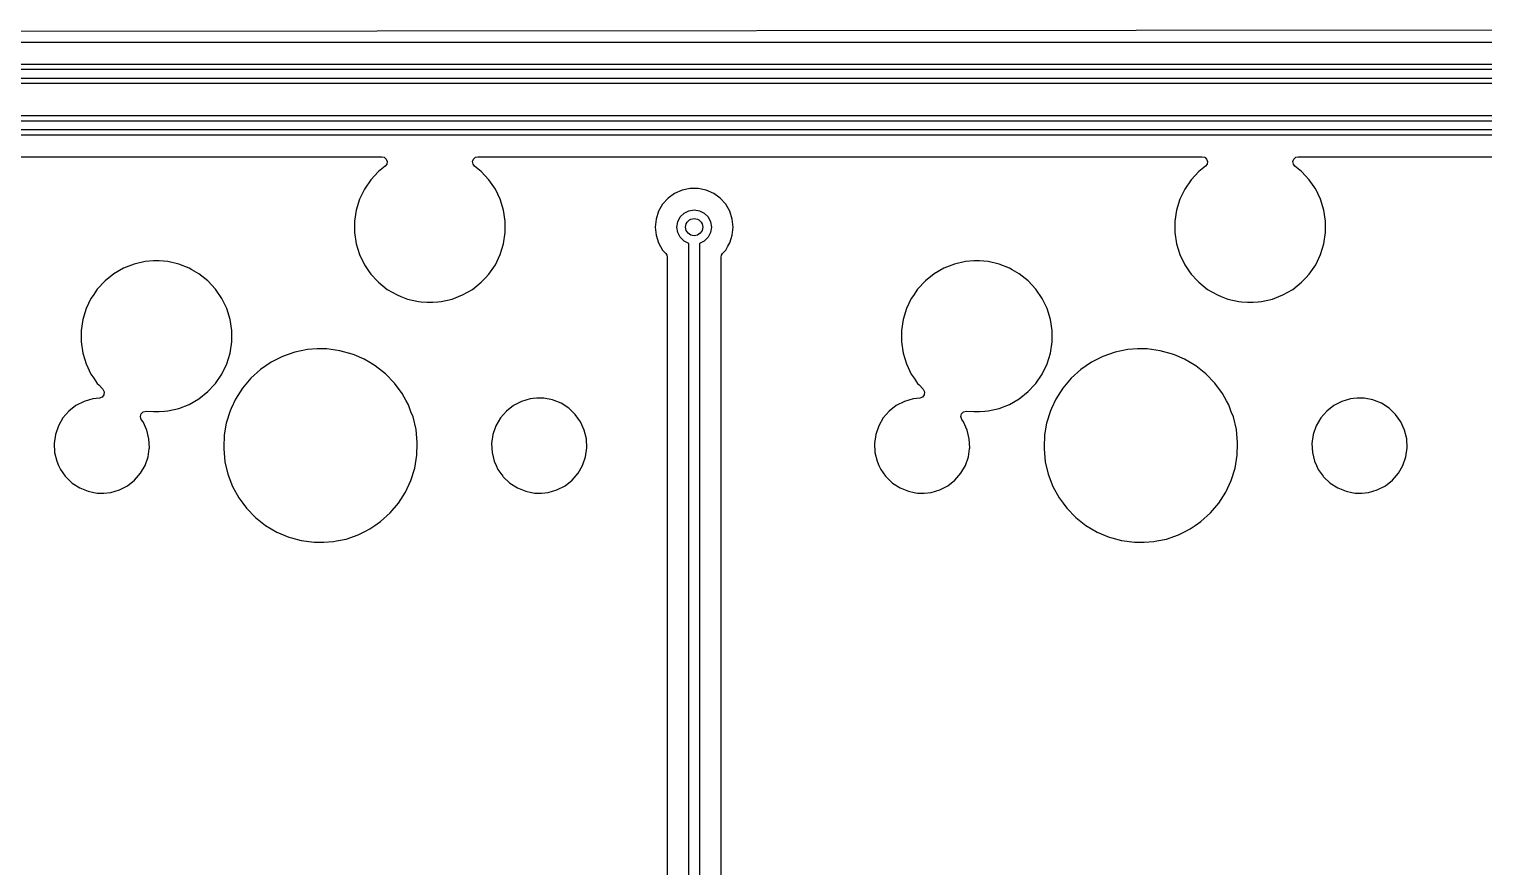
# Model space of a CAD drawing. Extents: x 30 to 259, y -142 to -25.
# Drawn here: x 137.3 to 171.08, y -44.31 to -24.85 of the extents above; entities that cross this region are included whole.
import ezdxf

# ---------------------------------------------------------------- set-up
doc = ezdxf.new("R2010")
doc.units = 0
doc.layers.add('BLACK', color=7, linetype='CONTINUOUS')

msp = doc.modelspace()

# ---------------------------------------------------------------- linework, layer by layer
at = {"layer": 'BLACK', "linetype": 'CONTINUOUS'}
for p, q in [((124.483, -24.9128), (191.7, -24.8505)), ((237.905, -25.161), (124.221, -25.161)), ((31.6, -25.6615), (237.95, -25.6615)), ((237.924, -25.7885), (31.6263, -25.7885)), ((31.7354, -25.9885), (235.737, -25.9885)), ((235.711, -26.1155), (31.7618, -26.1155)), ((115.926, -26.8595), (201.41, -26.8595)), ((201.384, -26.9865), (115.953, -26.9865)), ((116.062, -27.1865), (201.275, -27.1865)), ((201.249, -27.3135), (116.088, -27.3135)), ((128.669, -27.814), (145.486, -27.814)), ((145.563, -28.0349), (145.409, -28.1582)), ((145.486, -27.814), (145.545, -27.8288)), ((145.545, -27.8288), (145.589, -27.8697)), ((145.6, -27.9867), (145.563, -28.0349)), ((145.589, -27.8697), (145.609, -27.9269)), ((145.609, -27.9269), (145.6, -27.9867)), ((147.596, -27.9269), (147.616, -27.8697)), ((147.605, -27.9867), (147.596, -27.9269)), ((147.642, -28.0349), (147.605, -27.9867)), ((147.616, -27.8697), (147.66, -27.8288)), ((147.796, -28.1582), (147.642, -28.0349)), ((147.66, -27.8288), (147.719, -27.814)), ((147.719, -27.814), (164.536, -27.814)), ((164.613, -28.0349), (164.459, -28.1582)), ((164.536, -27.814), (164.595, -27.8288)), ((164.595, -27.8288), (164.639, -27.8697)), ((164.65, -27.9867), (164.613, -28.0349)), ((164.639, -27.8697), (164.659, -27.9269)), ((164.659, -27.9269), (164.65, -27.9867)), ((166.646, -27.9269), (166.666, -27.8697)), ((166.655, -27.9867), (166.646, -27.9269)), ((166.692, -28.0349), (166.655, -27.9867)), ((166.666, -27.8697), (166.71, -27.8288)), ((166.846, -28.1582), (166.692, -28.0349)), ((166.71, -27.8288), (166.769, -27.814)), ((166.769, -27.814), (183.586, -27.814)), ((145.23, -28.3505), (145.082, -28.5673)), ((145.409, -28.1582), (145.23, -28.3505)), ((147.975, -28.3505), (147.796, -28.1582)), ((147.796, -28.1582), (147.796, -28.1582)), ((147.796, -28.1582), (147.796, -28.1582)), ((148.123, -28.5673), (147.975, -28.3505)), ((147.975, -28.3505), (147.975, -28.3505)), ((147.975, -28.3505), (147.975, -28.3505)), ((164.28, -28.3505), (164.132, -28.5673)), ((164.459, -28.1582), (164.28, -28.3505)), ((167.025, -28.3505), (166.846, -28.1582)), ((166.846, -28.1582), (166.846, -28.1582)), ((166.846, -28.1582), (166.846, -28.1582)), ((167.173, -28.5673), (167.025, -28.3505)), ((167.025, -28.3505), (167.025, -28.3505)), ((167.025, -28.3505), (167.025, -28.3505)), ((145.058, -28.6186), (144.968, -28.8037)), ((145.082, -28.5673), (145.058, -28.6186)), ((148.237, -28.8037), (148.123, -28.5673)), ((152.287, -28.6658), (152.134, -28.7771)), ((152.46, -28.5889), (152.287, -28.6658)), ((152.645, -28.5495), (152.46, -28.5889)), ((152.835, -28.5495), (152.645, -28.5495)), ((152.645, -28.5495), (152.645, -28.5495)), ((153.02, -28.5889), (152.835, -28.5495)), ((152.835, -28.5495), (152.835, -28.5495)), ((153.193, -28.6658), (153.02, -28.5889)), ((153.346, -28.7771), (153.193, -28.6658)), ((164.108, -28.6186), (164.018, -28.8037)), ((164.132, -28.5673), (164.108, -28.6186)), ((167.287, -28.8037), (167.173, -28.5673)), ((144.968, -28.8037), (144.891, -29.0544)), ((148.314, -29.0544), (148.237, -28.8037)), ((152.007, -28.9178), (151.913, -29.0817)), ((152.134, -28.7771), (152.007, -28.9178)), ((152.616, -29.0696), (152.74, -29.05)), ((152.74, -29.05), (152.864, -29.0696)), ((153.473, -28.9178), (153.346, -28.7771)), ((153.567, -29.0817), (153.473, -28.9178)), ((164.018, -28.8037), (163.941, -29.0544)), ((167.364, -29.0544), (167.287, -28.8037)), ((144.891, -29.0544), (144.852, -29.3138)), ((144.852, -29.3138), (144.852, -29.5762)), ((148.353, -29.3138), (148.314, -29.0544)), ((148.353, -29.5762), (148.353, -29.3138)), ((151.854, -29.2617), (151.835, -29.45)), ((151.913, -29.0817), (151.854, -29.2617)), ((152.34, -29.45), (152.36, -29.3264)), ((152.36, -29.3264), (152.416, -29.2149)), ((152.416, -29.2149), (152.505, -29.1264)), ((152.505, -29.1264), (152.616, -29.0696)), ((152.864, -29.0696), (152.975, -29.1264)), ((152.975, -29.1264), (153.064, -29.2149)), ((153.064, -29.2149), (153.12, -29.3264)), ((153.12, -29.3264), (153.14, -29.45)), ((153.626, -29.2617), (153.567, -29.0817)), ((153.567, -29.0817), (153.567, -29.0817)), ((153.645, -29.45), (153.626, -29.2617)), ((163.941, -29.0544), (163.902, -29.3138)), ((163.902, -29.3138), (163.902, -29.5762)), ((167.403, -29.3138), (167.364, -29.0544)), ((167.403, -29.5762), (167.403, -29.3138)), ((144.852, -29.5762), (144.891, -29.8356)), ((148.314, -29.8356), (148.353, -29.5762)), ((151.835, -29.45), (151.854, -29.6383)), ((151.854, -29.6383), (151.913, -29.8183)), ((152.36, -29.5736), (152.34, -29.45)), ((152.416, -29.6851), (152.36, -29.5736)), ((152.505, -29.7736), (152.416, -29.6851)), ((153.064, -29.6851), (152.975, -29.7736)), ((153.12, -29.5736), (153.064, -29.6851)), ((153.14, -29.45), (153.12, -29.5736)), ((153.567, -29.8183), (153.6, -29.7183)), ((153.6, -29.7183), (153.626, -29.6383)), ((153.626, -29.6383), (153.645, -29.45)), ((163.902, -29.5762), (163.941, -29.8356)), ((167.364, -29.8356), (167.403, -29.5762)), ((144.891, -29.8356), (144.968, -30.0863)), ((148.237, -30.0863), (148.314, -29.8356)), ((151.913, -29.8183), (152.007, -29.9822)), ((152.007, -29.9822), (152.007, -29.9822)), ((152.007, -29.9822), (152.083, -30.0657)), ((152.083, -30.0657), (152.106, -30.1042)), ((152.615, -29.8297), (152.505, -29.7736)), ((152.615, -47.1183), (152.615, -29.8297)), ((152.975, -29.7736), (152.865, -29.8297)), ((152.865, -29.8297), (152.865, -47.1183)), ((153.374, -30.1042), (153.397, -30.0657)), ((153.397, -30.0657), (153.473, -29.9822)), ((153.473, -29.9822), (153.524, -29.8922)), ((153.524, -29.8922), (153.567, -29.8183)), ((163.941, -29.8356), (164.018, -30.0863)), ((167.287, -30.0863), (167.364, -29.8356)), ((139.491, -30.4034), (139.264, -30.5346)), ((139.735, -30.3076), (139.491, -30.4034)), ((139.991, -30.2492), (139.735, -30.3076)), ((140.187, -30.2345), (139.991, -30.2492)), ((140.318, -30.2345), (140.187, -30.2345)), ((140.187, -30.2345), (140.187, -30.2345)), ((140.514, -30.2492), (140.318, -30.2345)), ((140.318, -30.2345), (140.318, -30.2345)), ((140.77, -30.3076), (140.514, -30.2492)), ((141.014, -30.4034), (140.77, -30.3076)), ((141.075, -30.4386), (141.014, -30.4034)), ((141.014, -30.4034), (141.014, -30.4034)), ((141.014, -30.4034), (141.014, -30.4034)), ((144.968, -30.0863), (145.082, -30.3227)), ((145.082, -30.3227), (145.195, -30.4875)), ((147.975, -30.5395), (148.123, -30.3227)), ((148.123, -30.3227), (148.237, -30.0863)), ((152.106, -30.1042), (152.114, -30.1487)), ((152.114, -30.1487), (152.114, -46.7993)), ((153.365, -30.1487), (153.374, -30.1042)), ((153.365, -34.4724), (153.365, -30.1487)), ((158.541, -30.4034), (158.314, -30.5346)), ((158.785, -30.3076), (158.541, -30.4034)), ((159.041, -30.2492), (158.785, -30.3076)), ((159.237, -30.2345), (159.041, -30.2492)), ((159.368, -30.2345), (159.237, -30.2345)), ((159.237, -30.2345), (159.237, -30.2345)), ((159.564, -30.2492), (159.368, -30.2345)), ((159.368, -30.2345), (159.368, -30.2345)), ((159.82, -30.3076), (159.564, -30.2492)), ((160.064, -30.4034), (159.82, -30.3076)), ((160.125, -30.4386), (160.064, -30.4034)), ((160.064, -30.4034), (160.064, -30.4034)), ((160.064, -30.4034), (160.064, -30.4034)), ((164.018, -30.0863), (164.132, -30.3227)), ((164.132, -30.3227), (164.245, -30.4875)), ((167.025, -30.5395), (167.173, -30.3227)), ((167.173, -30.3227), (167.287, -30.0863)), ((139.059, -30.6982), (138.88, -30.8905)), ((139.264, -30.5346), (139.059, -30.6982)), ((141.241, -30.5346), (141.075, -30.4386)), ((141.446, -30.6982), (141.241, -30.5346)), ((141.241, -30.5346), (141.241, -30.5346)), ((141.625, -30.8905), (141.446, -30.6982)), ((141.446, -30.6982), (141.446, -30.6982)), ((141.446, -30.6982), (141.446, -30.6982)), ((145.195, -30.4875), (145.23, -30.5395)), ((145.23, -30.5395), (145.377, -30.6982)), ((145.377, -30.6982), (145.409, -30.7318)), ((145.409, -30.7318), (145.614, -30.8954)), ((147.591, -30.8954), (147.796, -30.7318)), ((147.796, -30.7318), (147.896, -30.6248)), ((147.896, -30.6248), (147.975, -30.5395)), ((147.975, -30.5395), (147.975, -30.5395)), ((147.975, -30.5395), (147.975, -30.5395)), ((158.109, -30.6982), (157.93, -30.8905)), ((158.314, -30.5346), (158.109, -30.6982)), ((160.291, -30.5346), (160.125, -30.4386)), ((160.496, -30.6982), (160.291, -30.5346)), ((160.291, -30.5346), (160.291, -30.5346)), ((160.675, -30.8905), (160.496, -30.6982)), ((160.496, -30.6982), (160.496, -30.6982)), ((160.496, -30.6982), (160.496, -30.6982)), ((164.245, -30.4875), (164.28, -30.5395)), ((164.28, -30.5395), (164.427, -30.6982)), ((164.427, -30.6982), (164.459, -30.7318)), ((164.459, -30.7318), (164.664, -30.8954)), ((166.641, -30.8954), (166.846, -30.7318)), ((166.846, -30.7318), (166.946, -30.6248)), ((166.946, -30.6248), (167.025, -30.5395)), ((167.025, -30.5395), (167.025, -30.5395)), ((167.025, -30.5395), (167.025, -30.5395)), ((138.78, -31.0379), (138.732, -31.1073)), ((138.88, -30.8905), (138.78, -31.0379)), ((141.773, -31.1073), (141.625, -30.8905)), ((141.625, -30.8905), (141.625, -30.8905)), ((141.625, -30.8905), (141.625, -30.8905)), ((145.614, -30.8954), (145.841, -31.0266)), ((145.841, -31.0266), (145.928, -31.0609)), ((145.928, -31.0609), (146.047, -31.1073)), ((147.12, -31.1224), (147.364, -31.0266)), ((147.364, -31.0266), (147.591, -30.8954)), ((157.83, -31.0379), (157.782, -31.1073)), ((157.93, -30.8905), (157.83, -31.0379)), ((160.823, -31.1073), (160.675, -30.8905)), ((160.675, -30.8905), (160.675, -30.8905)), ((160.675, -30.8905), (160.675, -30.8905)), ((164.664, -30.8954), (164.891, -31.0266)), ((164.891, -31.0266), (164.978, -31.0609)), ((164.978, -31.0609), (165.097, -31.1073)), ((166.17, -31.1224), (166.414, -31.0266)), ((166.414, -31.0266), (166.641, -30.8954)), ((138.618, -31.3437), (138.541, -31.5944)), ((138.732, -31.1073), (138.618, -31.3437)), ((141.887, -31.3437), (141.773, -31.1073)), ((141.964, -31.5944), (141.887, -31.3437)), ((146.047, -31.1073), (146.085, -31.1224)), ((146.085, -31.1224), (146.341, -31.1808)), ((146.341, -31.1808), (146.397, -31.185)), ((146.397, -31.185), (146.537, -31.1955)), ((146.537, -31.1955), (146.537, -31.1955)), ((146.537, -31.1955), (146.668, -31.1955)), ((146.668, -31.1955), (146.791, -31.1863)), ((146.668, -31.1955), (146.668, -31.1955)), ((146.791, -31.1863), (146.864, -31.1808)), ((146.864, -31.1808), (147.12, -31.1224)), ((157.668, -31.3437), (157.591, -31.5944)), ((157.782, -31.1073), (157.668, -31.3437)), ((160.937, -31.3437), (160.823, -31.1073)), ((161.014, -31.5944), (160.937, -31.3437)), ((165.097, -31.1073), (165.135, -31.1224)), ((165.135, -31.1224), (165.391, -31.1808)), ((165.391, -31.1808), (165.447, -31.185)), ((165.447, -31.185), (165.587, -31.1955)), ((165.587, -31.1955), (165.587, -31.1955)), ((165.587, -31.1955), (165.718, -31.1955)), ((165.718, -31.1955), (165.841, -31.1863)), ((165.718, -31.1955), (165.718, -31.1955)), ((165.841, -31.1863), (165.914, -31.1808)), ((165.914, -31.1808), (166.17, -31.1224)), ((138.541, -31.5944), (138.502, -31.8538)), ((142.003, -31.8538), (141.964, -31.5944)), ((157.591, -31.5944), (157.552, -31.8538)), ((161.053, -31.8538), (161.014, -31.5944)), ((138.502, -31.8538), (138.502, -32.1162)), ((142.003, -32.1162), (142.003, -31.8538)), ((157.552, -31.8538), (157.552, -32.1162)), ((161.053, -32.1162), (161.053, -31.8538)), ((138.502, -32.1162), (138.541, -32.3756)), ((138.541, -32.3756), (138.618, -32.6263)), ((141.887, -32.6263), (141.964, -32.3756)), ((141.964, -32.3756), (142.003, -32.1162)), ((143.468, -32.3555), (143.184, -32.4541)), ((143.763, -32.2956), (143.468, -32.3555)), ((143.987, -32.2806), (143.763, -32.2956)), ((144.213, -32.2806), (143.987, -32.2806)), ((143.987, -32.2806), (143.987, -32.2806)), ((144.511, -32.3207), (144.213, -32.2806)), ((144.8, -32.4), (144.511, -32.3207)), ((144.511, -32.3207), (144.511, -32.3207)), ((144.511, -32.3207), (144.511, -32.3207)), ((144.844, -32.4187), (144.8, -32.4)), ((145.077, -32.5173), (144.844, -32.4187)), ((157.552, -32.1162), (157.591, -32.3756)), ((157.591, -32.3756), (157.668, -32.6263)), ((160.937, -32.6263), (161.014, -32.3756)), ((161.014, -32.3756), (161.053, -32.1162)), ((162.518, -32.3555), (162.234, -32.4541)), ((162.813, -32.2956), (162.518, -32.3555)), ((163.037, -32.2806), (162.813, -32.2956)), ((163.263, -32.2806), (163.037, -32.2806)), ((163.037, -32.2806), (163.037, -32.2806)), ((163.561, -32.3207), (163.263, -32.2806)), ((163.85, -32.4), (163.561, -32.3207)), ((163.561, -32.3207), (163.561, -32.3207)), ((163.561, -32.3207), (163.561, -32.3207)), ((163.894, -32.4187), (163.85, -32.4)), ((164.127, -32.5173), (163.894, -32.4187)), ((138.618, -32.6263), (138.732, -32.8627)), ((141.773, -32.8627), (141.887, -32.6263)), ((142.668, -32.7597), (142.446, -32.9612)), ((142.916, -32.5896), (142.668, -32.7597)), ((143.184, -32.4541), (142.916, -32.5896)), ((145.206, -32.5939), (145.077, -32.5173)), ((145.336, -32.6705), (145.206, -32.5939)), ((145.571, -32.8567), (145.336, -32.6705)), ((145.336, -32.6705), (145.336, -32.6705)), ((145.336, -32.6705), (145.336, -32.6705)), ((157.668, -32.6263), (157.782, -32.8627)), ((160.823, -32.8627), (160.937, -32.6263)), ((161.718, -32.7597), (161.496, -32.9612)), ((161.966, -32.5896), (161.718, -32.7597)), ((162.234, -32.4541), (161.966, -32.5896)), ((164.256, -32.5939), (164.127, -32.5173)), ((164.386, -32.6705), (164.256, -32.5939)), ((164.621, -32.8567), (164.386, -32.6705)), ((164.386, -32.6705), (164.386, -32.6705)), ((164.386, -32.6705), (164.386, -32.6705)), ((138.732, -32.8627), (138.799, -32.9612)), ((138.799, -32.9612), (138.88, -33.0795)), ((138.88, -33.0795), (138.915, -33.1168)), ((141.59, -33.1168), (141.625, -33.0795)), ((141.625, -33.0795), (141.773, -32.8627)), ((141.625, -33.0795), (141.625, -33.0795)), ((141.625, -33.0795), (141.625, -33.0795)), ((142.446, -32.9612), (142.252, -33.1907)), ((145.78, -33.0727), (145.571, -32.8567)), ((145.959, -33.3146), (145.78, -33.0727)), ((157.782, -32.8627), (157.849, -32.9612)), ((157.849, -32.9612), (157.93, -33.0795)), ((157.93, -33.0795), (157.965, -33.1168)), ((160.64, -33.1168), (160.675, -33.0795)), ((160.675, -33.0795), (160.823, -32.8627)), ((160.675, -33.0795), (160.675, -33.0795)), ((160.675, -33.0795), (160.675, -33.0795)), ((161.496, -32.9612), (161.302, -33.1907)), ((164.83, -33.0727), (164.621, -32.8567)), ((165.009, -33.3146), (164.83, -33.0727)), ((138.773, -33.4386), (138.571, -33.4978)), ((138.928, -33.4238), (138.773, -33.4386)), ((138.915, -33.1168), (139.007, -33.216)), ((138.991, -33.399), (138.928, -33.4238)), ((139.032, -33.3445), (138.991, -33.399)), ((139.007, -33.216), (139.038, -33.2767)), ((139.038, -33.2767), (139.032, -33.3445)), ((141.014, -33.5666), (141.241, -33.4354)), ((141.241, -33.4354), (141.446, -33.2718)), ((141.446, -33.2718), (141.59, -33.1168)), ((142.09, -33.444), (141.988, -33.6624)), ((142.252, -33.1907), (142.09, -33.444)), ((146.053, -33.4869), (145.959, -33.3146)), ((148.933, -33.4386), (148.731, -33.4978)), ((149.003, -33.4319), (148.933, -33.4386)), ((149.09, -33.4236), (149.003, -33.4319)), ((149.248, -33.4236), (149.09, -33.4236)), ((149.454, -33.4634), (149.248, -33.4236)), ((149.248, -33.4236), (149.248, -33.4236)), ((157.823, -33.4386), (157.621, -33.4978)), ((157.978, -33.4238), (157.823, -33.4386)), ((157.965, -33.1168), (158.057, -33.216)), ((158.041, -33.399), (157.978, -33.4238)), ((158.082, -33.3445), (158.041, -33.399)), ((158.057, -33.216), (158.088, -33.2767)), ((158.088, -33.2767), (158.082, -33.3445)), ((160.064, -33.5666), (160.291, -33.4354)), ((160.291, -33.4354), (160.496, -33.2718)), ((160.496, -33.2718), (160.64, -33.1168)), ((161.14, -33.444), (161.038, -33.6624)), ((161.302, -33.1907), (161.14, -33.444)), ((165.103, -33.4869), (165.009, -33.3146)), ((167.983, -33.4386), (167.781, -33.4978)), ((168.053, -33.4319), (167.983, -33.4386)), ((168.14, -33.4236), (168.053, -33.4319)), ((168.298, -33.4236), (168.14, -33.4236)), ((168.504, -33.4634), (168.298, -33.4236)), ((168.298, -33.4236), (168.298, -33.4236)), ((138.219, -33.7243), (138.081, -33.8832)), ((138.384, -33.5942), (138.219, -33.7243)), ((138.571, -33.4978), (138.384, -33.5942)), ((139.895, -33.7852), (139.945, -33.7368)), ((139.945, -33.7368), (140.013, -33.7224)), ((140.013, -33.7224), (140.187, -33.7355)), ((140.187, -33.7355), (140.187, -33.7355)), ((140.187, -33.7355), (140.318, -33.7355)), ((140.318, -33.7355), (140.441, -33.7263)), ((140.318, -33.7355), (140.318, -33.7355)), ((140.441, -33.7263), (140.514, -33.7208)), ((140.514, -33.7208), (140.77, -33.6624)), ((140.77, -33.6624), (141.014, -33.5666)), ((141.963, -33.7179), (141.874, -34.0035)), ((141.988, -33.6624), (141.963, -33.7165)), ((141.963, -33.7165), (141.963, -33.7179)), ((146.103, -33.5781), (146.053, -33.4869)), ((146.164, -33.7368), (146.103, -33.5781)), ((146.211, -33.8586), (146.164, -33.7368)), ((148.379, -33.7243), (148.241, -33.8832)), ((148.544, -33.5942), (148.379, -33.7243)), ((148.731, -33.4978), (148.544, -33.5942)), ((149.491, -33.4783), (149.454, -33.4634)), ((149.454, -33.4634), (149.454, -33.4634)), ((149.454, -33.4634), (149.454, -33.4634)), ((149.649, -33.5416), (149.491, -33.4783)), ((149.826, -33.6553), (149.649, -33.5416)), ((149.979, -33.8005), (149.826, -33.6553)), ((149.826, -33.6553), (149.826, -33.6553)), ((149.826, -33.6553), (149.826, -33.6553)), ((157.269, -33.7243), (157.131, -33.8832)), ((157.434, -33.5942), (157.269, -33.7243)), ((157.621, -33.4978), (157.434, -33.5942)), ((158.945, -33.7852), (158.995, -33.7368)), ((158.995, -33.7368), (159.063, -33.7224)), ((159.063, -33.7224), (159.237, -33.7355)), ((159.237, -33.7355), (159.237, -33.7355)), ((159.237, -33.7355), (159.368, -33.7355)), ((159.368, -33.7355), (159.491, -33.7263)), ((159.368, -33.7355), (159.368, -33.7355)), ((159.491, -33.7263), (159.564, -33.7208)), ((159.564, -33.7208), (159.82, -33.6624)), ((159.82, -33.6624), (160.064, -33.5666)), ((161.013, -33.7179), (160.924, -34.0035)), ((161.038, -33.6624), (161.013, -33.7165)), ((161.013, -33.7165), (161.013, -33.7179)), ((165.153, -33.5781), (165.103, -33.4869)), ((165.214, -33.7368), (165.153, -33.5781)), ((165.261, -33.8586), (165.214, -33.7368)), ((167.429, -33.7243), (167.291, -33.8832)), ((167.594, -33.5942), (167.429, -33.7243)), ((167.781, -33.4978), (167.594, -33.5942)), ((168.541, -33.4783), (168.504, -33.4634)), ((168.504, -33.4634), (168.504, -33.4634)), ((168.504, -33.4634), (168.504, -33.4634)), ((168.699, -33.5416), (168.541, -33.4783)), ((168.876, -33.6553), (168.699, -33.5416)), ((169.029, -33.8005), (168.876, -33.6553)), ((168.876, -33.6553), (168.876, -33.6553)), ((168.876, -33.6553), (168.876, -33.6553)), ((137.976, -34.0654), (137.907, -34.2642)), ((138.081, -33.8832), (137.976, -34.0654)), ((139.88, -33.8526), (139.895, -33.7852)), ((139.902, -33.918), (139.88, -33.8526)), ((139.941, -33.9718), (139.902, -33.918)), ((140.028, -34.1631), (139.941, -33.9718)), ((139.941, -33.9718), (139.941, -33.9718)), ((139.941, -33.9718), (139.941, -33.9718)), ((141.874, -34.0035), (141.829, -34.2711)), ((146.281, -34.1509), (146.211, -33.8586)), ((148.136, -34.0654), (148.067, -34.2642)), ((148.241, -33.8832), (148.136, -34.0654)), ((150.101, -33.9718), (149.979, -33.8005)), ((149.979, -33.8005), (149.979, -33.8005)), ((150.188, -34.1631), (150.101, -33.9718)), ((150.101, -33.9718), (150.101, -33.9718)), ((150.101, -33.9718), (150.101, -33.9718)), ((157.026, -34.0654), (156.957, -34.2642)), ((157.131, -33.8832), (157.026, -34.0654)), ((158.93, -33.8526), (158.945, -33.7852)), ((158.952, -33.918), (158.93, -33.8526)), ((158.991, -33.9718), (158.952, -33.918)), ((159.078, -34.1631), (158.991, -33.9718)), ((158.991, -33.9718), (158.991, -33.9718)), ((158.991, -33.9718), (158.991, -33.9718)), ((160.924, -34.0035), (160.879, -34.2711)), ((165.331, -34.1509), (165.261, -33.8586)), ((167.186, -34.0654), (167.117, -34.2642)), ((167.291, -33.8832), (167.186, -34.0654)), ((169.151, -33.9718), (169.029, -33.8005)), ((169.029, -33.8005), (169.029, -33.8005)), ((169.238, -34.1631), (169.151, -33.9718)), ((169.151, -33.9718), (169.151, -33.9718)), ((169.151, -33.9718), (169.151, -33.9718)), ((137.907, -34.2642), (137.877, -34.4724)), ((140.078, -34.3675), (140.028, -34.1631)), ((140.088, -34.5776), (140.078, -34.3675)), ((141.824, -34.2998), (141.816, -34.5461)), ((141.829, -34.2711), (141.824, -34.2998)), ((146.311, -34.4498), (146.281, -34.1509)), ((146.31, -34.4724), (146.311, -34.4498)), ((148.067, -34.2642), (148.037, -34.4724)), ((150.238, -34.3675), (150.188, -34.1631)), ((150.248, -34.5776), (150.238, -34.3675)), ((156.957, -34.2642), (156.927, -34.4724)), ((159.128, -34.3675), (159.078, -34.1631)), ((159.138, -34.5776), (159.128, -34.3675)), ((160.874, -34.2998), (160.866, -34.5461)), ((160.879, -34.2711), (160.874, -34.2998)), ((165.361, -34.4498), (165.331, -34.1509)), ((165.36, -34.4724), (165.361, -34.4498)), ((167.117, -34.2642), (167.087, -34.4724)), ((169.288, -34.3675), (169.238, -34.1631)), ((169.298, -34.5776), (169.288, -34.3675)), ((137.877, -34.4724), (137.887, -34.6825)), ((137.877, -34.4724), (137.877, -34.4724)), ((137.887, -34.6825), (137.937, -34.8869)), ((139.989, -34.9846), (140.058, -34.7858)), ((140.058, -34.7858), (140.084, -34.6002)), ((140.084, -34.6002), (140.088, -34.5776)), ((141.816, -34.5461), (141.814, -34.6002)), ((141.814, -34.6002), (141.844, -34.8991)), ((146.251, -35.0465), (146.301, -34.7502)), ((146.301, -34.7502), (146.31, -34.4724)), ((148.037, -34.4724), (148.047, -34.6825)), ((148.037, -34.4724), (148.037, -34.4724)), ((148.047, -34.6825), (148.097, -34.8869)), ((150.149, -34.9846), (150.218, -34.7858)), ((150.218, -34.7858), (150.248, -34.5776)), ((153.365, -46.7993), (153.365, -34.4724)), ((156.927, -34.4724), (156.937, -34.6825)), ((156.927, -34.4724), (156.927, -34.4724)), ((156.937, -34.6825), (156.987, -34.8869)), ((159.039, -34.9846), (159.108, -34.7858)), ((159.108, -34.7858), (159.134, -34.6002)), ((159.134, -34.6002), (159.138, -34.5776)), ((160.866, -34.5461), (160.864, -34.6002)), ((160.864, -34.6002), (160.894, -34.8991)), ((165.301, -35.0465), (165.351, -34.7502)), ((165.351, -34.7502), (165.36, -34.4724)), ((167.087, -34.4724), (167.097, -34.6825)), ((167.087, -34.4724), (167.087, -34.4724)), ((167.097, -34.6825), (167.147, -34.8869)), ((169.199, -34.9846), (169.268, -34.7858)), ((169.268, -34.7858), (169.298, -34.5776)), ((137.937, -34.8869), (137.982, -34.9846)), ((137.982, -34.9846), (138.024, -35.0782)), ((138.024, -35.0782), (138.133, -35.2312)), ((139.884, -35.1668), (139.989, -34.9846)), ((141.844, -34.8991), (141.914, -35.1914)), ((146.162, -35.3335), (146.251, -35.0465)), ((148.097, -34.8869), (148.142, -34.9846)), ((148.142, -34.9846), (148.184, -35.0782)), ((148.184, -35.0782), (148.293, -35.2312)), ((150.044, -35.1668), (150.149, -34.9846)), ((156.987, -34.8869), (157.032, -34.9846)), ((157.032, -34.9846), (157.074, -35.0782)), ((157.074, -35.0782), (157.183, -35.2312)), ((158.934, -35.1668), (159.039, -34.9846)), ((160.894, -34.8991), (160.964, -35.1914)), ((165.212, -35.3335), (165.301, -35.0465)), ((167.147, -34.8869), (167.192, -34.9846)), ((167.192, -34.9846), (167.234, -35.0782)), ((167.234, -35.0782), (167.343, -35.2312)), ((169.094, -35.1668), (169.199, -34.9846)), ((138.133, -35.2312), (138.146, -35.2495)), ((138.146, -35.2495), (138.299, -35.3947)), ((138.299, -35.3947), (138.299, -35.3947)), ((138.299, -35.3947), (138.299, -35.3947)), ((138.299, -35.3947), (138.476, -35.5084)), ((139.394, -35.5522), (139.581, -35.4558)), ((139.581, -35.4558), (139.746, -35.3257)), ((139.746, -35.3257), (139.884, -35.1668)), ((141.914, -35.1914), (142.022, -35.4719)), ((142.022, -35.4719), (142.166, -35.7354)), ((146.035, -35.606), (146.162, -35.3335)), ((148.293, -35.2312), (148.306, -35.2495)), ((148.306, -35.2495), (148.459, -35.3947)), ((148.459, -35.3947), (148.459, -35.3947)), ((148.459, -35.3947), (148.459, -35.3947)), ((148.459, -35.3947), (148.636, -35.5084)), ((149.554, -35.5522), (149.741, -35.4558)), ((149.741, -35.4558), (149.906, -35.3257)), ((149.906, -35.3257), (150.044, -35.1668)), ((157.183, -35.2312), (157.196, -35.2495)), ((157.196, -35.2495), (157.349, -35.3947)), ((157.349, -35.3947), (157.349, -35.3947)), ((157.349, -35.3947), (157.349, -35.3947)), ((157.349, -35.3947), (157.526, -35.5084)), ((158.444, -35.5522), (158.631, -35.4558)), ((158.631, -35.4558), (158.796, -35.3257)), ((158.796, -35.3257), (158.934, -35.1668)), ((160.964, -35.1914), (161.072, -35.4719)), ((161.072, -35.4719), (161.216, -35.7354)), ((165.085, -35.606), (165.212, -35.3335)), ((167.343, -35.2312), (167.356, -35.2495)), ((167.356, -35.2495), (167.509, -35.3947)), ((167.509, -35.3947), (167.509, -35.3947)), ((167.509, -35.3947), (167.509, -35.3947)), ((167.509, -35.3947), (167.686, -35.5084)), ((168.604, -35.5522), (168.791, -35.4558)), ((168.791, -35.4558), (168.956, -35.3257)), ((168.956, -35.3257), (169.094, -35.1668)), ((138.476, -35.5084), (138.476, -35.5084)), ((138.476, -35.5084), (138.671, -35.5866)), ((138.671, -35.5866), (138.8, -35.6114)), ((138.8, -35.6114), (138.877, -35.6264)), ((138.877, -35.6264), (138.877, -35.6264)), ((138.877, -35.6264), (139.035, -35.6264)), ((139.035, -35.6264), (139.192, -35.6114)), ((139.035, -35.6264), (139.035, -35.6264)), ((139.192, -35.6114), (139.394, -35.5522)), ((142.166, -35.7354), (142.258, -35.8593)), ((145.873, -35.8593), (146.035, -35.606)), ((148.636, -35.5084), (148.636, -35.5084)), ((148.636, -35.5084), (148.831, -35.5866)), ((148.831, -35.5866), (148.96, -35.6114)), ((148.96, -35.6114), (149.037, -35.6264)), ((149.037, -35.6264), (149.037, -35.6264)), ((149.037, -35.6264), (149.195, -35.6264)), ((149.195, -35.6264), (149.352, -35.6114)), ((149.195, -35.6264), (149.195, -35.6264)), ((149.352, -35.6114), (149.554, -35.5522)), ((157.526, -35.5084), (157.526, -35.5084)), ((157.526, -35.5084), (157.721, -35.5866)), ((157.721, -35.5866), (157.85, -35.6114)), ((157.85, -35.6114), (157.927, -35.6264)), ((157.927, -35.6264), (157.927, -35.6264)), ((157.927, -35.6264), (158.085, -35.6264)), ((158.085, -35.6264), (158.242, -35.6114)), ((158.085, -35.6264), (158.085, -35.6264)), ((158.242, -35.6114), (158.444, -35.5522)), ((161.216, -35.7354), (161.308, -35.8593)), ((164.923, -35.8593), (165.085, -35.606)), ((167.686, -35.5084), (167.686, -35.5084)), ((167.686, -35.5084), (167.881, -35.5866)), ((167.881, -35.5866), (168.01, -35.6114)), ((168.01, -35.6114), (168.087, -35.6264)), ((168.087, -35.6264), (168.087, -35.6264)), ((168.087, -35.6264), (168.245, -35.6264)), ((168.245, -35.6264), (168.402, -35.6114)), ((168.245, -35.6264), (168.245, -35.6264)), ((168.402, -35.6114), (168.604, -35.5522)), ((142.258, -35.8593), (142.345, -35.9773)), ((142.345, -35.9773), (142.554, -36.1933)), ((145.457, -36.2903), (145.679, -36.0888)), ((145.679, -36.0888), (145.873, -35.8593)), ((161.308, -35.8593), (161.395, -35.9773)), ((161.395, -35.9773), (161.604, -36.1933)), ((164.507, -36.2903), (164.729, -36.0888)), ((164.729, -36.0888), (164.923, -35.8593)), ((142.554, -36.1933), (142.789, -36.3795)), ((142.789, -36.3795), (143.048, -36.5327)), ((145.089, -36.521), (145.209, -36.4604)), ((145.209, -36.4604), (145.327, -36.3795)), ((145.327, -36.3795), (145.457, -36.2903)), ((161.604, -36.1933), (161.839, -36.3795)), ((161.839, -36.3795), (162.098, -36.5327)), ((164.139, -36.521), (164.259, -36.4604)), ((164.259, -36.4604), (164.377, -36.3795)), ((164.377, -36.3795), (164.507, -36.2903)), ((143.048, -36.5327), (143.325, -36.65)), ((143.325, -36.65), (143.325, -36.65)), ((143.325, -36.65), (143.325, -36.65)), ((143.325, -36.65), (143.389, -36.6675)), ((143.389, -36.6675), (143.614, -36.7293)), ((143.614, -36.7293), (143.912, -36.7694)), ((143.912, -36.7694), (144.138, -36.7694)), ((144.138, -36.7694), (144.362, -36.7544)), ((144.138, -36.7694), (144.138, -36.7694)), ((144.362, -36.7544), (144.436, -36.7394)), ((144.436, -36.7394), (144.657, -36.6945)), ((144.657, -36.6945), (144.941, -36.5959)), ((144.941, -36.5959), (145.089, -36.521)), ((162.098, -36.5327), (162.375, -36.65)), ((162.375, -36.65), (162.375, -36.65)), ((162.375, -36.65), (162.375, -36.65)), ((162.375, -36.65), (162.439, -36.6675)), ((162.439, -36.6675), (162.664, -36.7293)), ((162.664, -36.7293), (162.962, -36.7694)), ((162.962, -36.7694), (163.188, -36.7694)), ((163.188, -36.7694), (163.412, -36.7544)), ((163.188, -36.7694), (163.188, -36.7694)), ((163.412, -36.7544), (163.486, -36.7394)), ((163.486, -36.7394), (163.707, -36.6945)), ((163.707, -36.6945), (163.991, -36.5959)), ((163.991, -36.5959), (164.139, -36.521))]:
    msp.add_line(p, q, dxfattribs=at)
at = {"layer": 'BLACK'}
msp.add_circle((152.74, -29.45), 0.2, dxfattribs=at)

doc.saveas('drawing.dxf')
